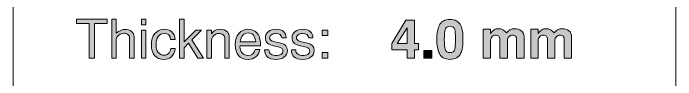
# Model space of a CAD drawing. Header units: inches. Extents: x 0.5 to 11.5, y -3.7 to -0.7.
# Drawn here: x 7.325 to 9.388, y -2.173 to -1.965 of the extents above; entities that cross this region are included whole.
import ezdxf

# ---------------------------------------------------------------- set-up
doc = ezdxf.new("R2010")
doc.units = ezdxf.units.IN
doc.header["$MEASUREMENT"] = 0
doc.layers.add('Layer 1', color=7, linetype='Continuous')

# ---------------------------------------------------------------- blocks, each defined once
blk = doc.blocks.new('block 24')
at = {"layer": 'Layer 1', "color": 240, "lineweight": 5, "true_color": 0xed1f24}
blk.add_lwpolyline([(7.6864, -3.738), (7.6864, -3.5506), (7.3255, -3.5505), (7.3255, -0.738), (9.388, -0.738), (9.388, -3.5505)], dxfattribs=at)
blk = doc.blocks.new('block 86')
at = {"layer": 'Layer 1', "true_color": 0xed1f24}
h = blk.add_hatch(color=240, dxfattribs=at)
h.dxf.hatch_style = 2
h.paths.add_polyline_path([(7.6175, -1.9979), (7.5779, -1.9979), (7.5779, -2.1056), (7.5622, -2.1056), (7.5622, -1.9979), (7.5222, -1.9979), (7.5222, -1.9841), (7.6175, -1.9841)])
h = blk.add_hatch(color=240, dxfattribs=at)
h.dxf.hatch_style = 2
edge = h.paths.add_edge_path()
edge.add_spline(control_points=[(7.7015, -2.1056), (7.7015, -2.1056), (7.6875, -2.1056), (7.6875, -2.1056), (7.6875, -2.1056), (7.6875, -2.0416), (7.6875, -2.0416), (7.6875, -2.0378), (7.6857, -2.0346), (7.6822, -2.0319), (7.6786, -2.0292), (7.6745, -2.0279), (7.6697, -2.0279), (7.6644, -2.0279), (7.6591, -2.0299), (7.6539, -2.0338), (7.6488, -2.0376), (7.6462, -2.0418), (7.6462, -2.0463), (7.6462, -2.0463), (7.6462, -2.1056), (7.6462, -2.1056), (7.6462, -2.1056), (7.6322, -2.1056), (7.6322, -2.1056), (7.6322, -2.1056), (7.6322, -1.9841), (7.6322, -1.9841), (7.6322, -1.9841), (7.6462, -1.9841), (7.6462, -1.9841), (7.6462, -1.9841), (7.6462, -2.0279), (7.6462, -2.0279), (7.6554, -2.0198), (7.6647, -2.0158), (7.6742, -2.0158), (7.6815, -2.0158), (7.6879, -2.0179), (7.6934, -2.0223), (7.6988, -2.0267), (7.7015, -2.0319), (7.7015, -2.0378), (7.7015, -2.0378), (7.7015, -2.1056), (7.7015, -2.1056)], knot_values=[0, 0, 0, 0, 1, 1, 1, 2, 2, 2, 3, 3, 3, 4, 4, 4, 5, 5, 5, 6, 6, 6, 7, 7, 7, 8, 8, 8, 9, 9, 9, 10, 10, 10, 11, 11, 11, 12, 12, 12, 13, 13, 13, 14, 14, 14, 15, 15, 15, 15], degree=3, periodic=1)
h = blk.add_hatch(color=240, dxfattribs=at)
h.dxf.hatch_style = 2
h.paths.add_polyline_path([(7.7384, -2.0014), (7.7244, -2.0014), (7.7244, -1.9841), (7.7384, -1.9841)])
h.paths.add_polyline_path([(7.7384, -2.1056), (7.7244, -2.1056), (7.7244, -2.0181), (7.7384, -2.0181)])
h = blk.add_hatch(color=240, dxfattribs=at)
h.dxf.hatch_style = 2
h.paths.add_polyline_path([(7.9173, -2.1056), (7.9, -2.1056), (7.8711, -2.0588), (7.8572, -2.0729), (7.8572, -2.1056), (7.8432, -2.1056), (7.8432, -1.9841), (7.8572, -1.9841), (7.8572, -2.0546), (7.894, -2.0181), (7.912, -2.0181), (7.8819, -2.0484)])
h = blk.add_hatch(color=240, dxfattribs=at)
h.dxf.hatch_style = 2
edge = h.paths.add_edge_path()
edge.add_spline(control_points=[(7.8299, -2.0754), (7.8286, -2.0876), (7.8242, -2.0966), (7.8167, -2.1024), (7.8107, -2.107), (7.8031, -2.1093), (7.7939, -2.1093), (7.782, -2.1093), (7.7726, -2.1053), (7.7657, -2.0972), (7.7588, -2.0893), (7.7554, -2.0783), (7.7554, -2.0642), (7.7554, -2.0496), (7.759, -2.0378), (7.7662, -2.0289), (7.7734, -2.02), (7.783, -2.0156), (7.795, -2.0156), (7.8044, -2.0156), (7.812, -2.018), (7.818, -2.0228), (7.8249, -2.0282), (7.8289, -2.0365), (7.8299, -2.0476), (7.8299, -2.0476), (7.8155, -2.0476), (7.8155, -2.0476), (7.8147, -2.0349), (7.8078, -2.0286), (7.7948, -2.0286), (7.7873, -2.0286), (7.7813, -2.0318), (7.7769, -2.0381), (7.7724, -2.0444), (7.7702, -2.0529), (7.7702, -2.0636), (7.7702, -2.0737), (7.7724, -2.0817), (7.7767, -2.0875), (7.7811, -2.0933), (7.787, -2.0963), (7.7944, -2.0963), (7.8003, -2.0963), (7.805, -2.0947), (7.8083, -2.0915), (7.8116, -2.0883), (7.8143, -2.083), (7.8163, -2.0754), (7.8163, -2.0754), (7.8299, -2.0754), (7.8299, -2.0754)], knot_values=[0, 0, 0, 0, 1, 1, 1, 2, 2, 2, 3, 3, 3, 4, 4, 4, 5, 5, 5, 6, 6, 6, 7, 7, 7, 8, 8, 8, 9, 9, 9, 10, 10, 10, 11, 11, 11, 12, 12, 12, 13, 13, 13, 14, 14, 14, 15, 15, 15, 16, 16, 16, 17, 17, 17, 17], degree=3, periodic=1)
h = blk.add_hatch(color=240, dxfattribs=at)
h.dxf.hatch_style = 2
edge = h.paths.add_edge_path()
edge.add_spline(control_points=[(7.998, -2.1056), (7.998, -2.1056), (7.984, -2.1056), (7.984, -2.1056), (7.984, -2.1056), (7.984, -2.0419), (7.984, -2.0419), (7.984, -2.0385), (7.9823, -2.0353), (7.9789, -2.0325), (7.9754, -2.0297), (7.9712, -2.0283), (7.9662, -2.0283), (7.9593, -2.0283), (7.9536, -2.0308), (7.9492, -2.0358), (7.9447, -2.0409), (7.9425, -2.0473), (7.9425, -2.0551), (7.9425, -2.0551), (7.9425, -2.1056), (7.9425, -2.1056), (7.9425, -2.1056), (7.9285, -2.1056), (7.9285, -2.1056), (7.9285, -2.1056), (7.9285, -2.0181), (7.9285, -2.0181), (7.9285, -2.0181), (7.9425, -2.0181), (7.9425, -2.0181), (7.9425, -2.0181), (7.9425, -2.0294), (7.9425, -2.0294), (7.9485, -2.0202), (7.9571, -2.0156), (7.9684, -2.0156), (7.979, -2.0156), (7.9869, -2.0183), (7.992, -2.0237), (7.996, -2.028), (7.998, -2.0333), (7.998, -2.0397), (7.998, -2.0397), (7.998, -2.1056), (7.998, -2.1056)], knot_values=[0, 0, 0, 0, 1, 1, 1, 2, 2, 2, 3, 3, 3, 4, 4, 4, 5, 5, 5, 6, 6, 6, 7, 7, 7, 8, 8, 8, 9, 9, 9, 10, 10, 10, 11, 11, 11, 12, 12, 12, 13, 13, 13, 14, 14, 14, 15, 15, 15, 15], degree=3, periodic=1)
h = blk.add_hatch(color=240, dxfattribs=at)
h.dxf.hatch_style = 2
edge = h.paths.add_edge_path()
edge.add_spline(control_points=[(8.0952, -2.0622), (8.0952, -2.0644), (8.0951, -2.0661), (8.095, -2.0674), (8.095, -2.0674), (8.0314, -2.0674), (8.0314, -2.0674), (8.0312, -2.0682), (8.0312, -2.0693), (8.0312, -2.0708), (8.0312, -2.0778), (8.0336, -2.0839), (8.0384, -2.0893), (8.0432, -2.0946), (8.049, -2.0972), (8.0556, -2.0972), (8.0671, -2.0972), (8.075, -2.0911), (8.0791, -2.0789), (8.0791, -2.0789), (8.0934, -2.0789), (8.0934, -2.0789), (8.0887, -2.0991), (8.0766, -2.1093), (8.0572, -2.1093), (8.03, -2.1093), (8.0164, -2.0935), (8.0164, -2.0619), (8.0164, -2.0484), (8.0201, -2.0373), (8.0275, -2.0286), (8.035, -2.0199), (8.0445, -2.0156), (8.0562, -2.0156), (8.0676, -2.0156), (8.0767, -2.0191), (8.0835, -2.0263), (8.0912, -2.0344), (8.0951, -2.0464), (8.0952, -2.0622)], knot_values=[0, 0, 0, 0, 1, 1, 1, 2, 2, 2, 3, 3, 3, 4, 4, 4, 5, 5, 5, 6, 6, 6, 7, 7, 7, 8, 8, 8, 9, 9, 9, 10, 10, 10, 11, 11, 11, 12, 12, 12, 13, 13, 13, 13], degree=3, periodic=1)
edge = h.paths.add_edge_path()
edge.add_spline(control_points=[(8.0804, -2.0551), (8.0786, -2.0363), (8.0707, -2.0269), (8.0568, -2.0269), (8.0423, -2.0269), (8.034, -2.0363), (8.0319, -2.0551), (8.0319, -2.0551), (8.0804, -2.0551), (8.0804, -2.0551)], knot_values=[0, 0, 0, 0, 1, 1, 1, 2, 2, 2, 3, 3, 3, 3], degree=3, periodic=1)
h = blk.add_hatch(color=240, dxfattribs=at)
h.dxf.hatch_style = 2
edge = h.paths.add_edge_path()
edge.add_spline(control_points=[(8.1789, -2.0816), (8.1789, -2.0901), (8.1755, -2.0969), (8.1689, -2.1018), (8.1623, -2.1068), (8.1539, -2.1093), (8.1437, -2.1093), (8.1307, -2.1093), (8.1214, -2.1066), (8.1159, -2.1014), (8.1111, -2.097), (8.1085, -2.0897), (8.108, -2.0798), (8.108, -2.0798), (8.1215, -2.0798), (8.1215, -2.0798), (8.1215, -2.0856), (8.1239, -2.0902), (8.1287, -2.0934), (8.1328, -2.0962), (8.1377, -2.0976), (8.1435, -2.0976), (8.1499, -2.0976), (8.155, -2.0964), (8.1591, -2.094), (8.1632, -2.0916), (8.1652, -2.0881), (8.1652, -2.0834), (8.1652, -2.0771), (8.1614, -2.0731), (8.1539, -2.0714), (8.1539, -2.0714), (8.132, -2.0662), (8.132, -2.0662), (8.1238, -2.0642), (8.118, -2.061), (8.1145, -2.0566), (8.1117, -2.0529), (8.1104, -2.0479), (8.1104, -2.0416), (8.1104, -2.0337), (8.1134, -2.0274), (8.1196, -2.0227), (8.1258, -2.0179), (8.134, -2.0156), (8.1442, -2.0156), (8.1537, -2.0156), (8.1612, -2.0179), (8.1667, -2.0225), (8.1721, -2.0271), (8.175, -2.0338), (8.1752, -2.0426), (8.1752, -2.0426), (8.1613, -2.0426), (8.1613, -2.0426), (8.161, -2.0333), (8.1545, -2.0286), (8.1419, -2.0286), (8.1372, -2.0286), (8.133, -2.0299), (8.1292, -2.0324), (8.1254, -2.035), (8.1235, -2.0382), (8.1235, -2.0421), (8.1235, -2.0474), (8.1276, -2.0511), (8.1359, -2.0531), (8.1359, -2.0531), (8.1585, -2.0586), (8.1585, -2.0586), (8.1721, -2.0619), (8.1789, -2.0696), (8.1789, -2.0816)], knot_values=[0, 0, 0, 0, 1, 1, 1, 2, 2, 2, 3, 3, 3, 4, 4, 4, 5, 5, 5, 6, 6, 6, 7, 7, 7, 8, 8, 8, 9, 9, 9, 10, 10, 10, 11, 11, 11, 12, 12, 12, 13, 13, 13, 14, 14, 14, 15, 15, 15, 16, 16, 16, 17, 17, 17, 18, 18, 18, 19, 19, 19, 20, 20, 20, 21, 21, 21, 22, 22, 22, 23, 23, 23, 24, 24, 24, 24], degree=3, periodic=1)
h = blk.add_hatch(color=240, dxfattribs=at)
h.dxf.hatch_style = 2
edge = h.paths.add_edge_path()
edge.add_spline(control_points=[(8.2622, -2.0816), (8.2622, -2.0901), (8.2589, -2.0969), (8.2523, -2.1018), (8.2457, -2.1068), (8.2372, -2.1093), (8.227, -2.1093), (8.214, -2.1093), (8.2047, -2.1066), (8.1992, -2.1014), (8.1944, -2.097), (8.1918, -2.0897), (8.1914, -2.0798), (8.1914, -2.0798), (8.2049, -2.0798), (8.2049, -2.0798), (8.2049, -2.0856), (8.2072, -2.0902), (8.212, -2.0934), (8.2161, -2.0962), (8.2211, -2.0976), (8.2269, -2.0976), (8.2332, -2.0976), (8.2384, -2.0964), (8.2424, -2.094), (8.2465, -2.0916), (8.2485, -2.0881), (8.2485, -2.0834), (8.2485, -2.0771), (8.2447, -2.0731), (8.2372, -2.0714), (8.2372, -2.0714), (8.2154, -2.0662), (8.2154, -2.0662), (8.2071, -2.0642), (8.2013, -2.061), (8.1979, -2.0566), (8.1951, -2.0529), (8.1937, -2.0479), (8.1937, -2.0416), (8.1937, -2.0337), (8.1968, -2.0274), (8.2029, -2.0227), (8.2091, -2.0179), (8.2173, -2.0156), (8.2275, -2.0156), (8.2371, -2.0156), (8.2446, -2.0179), (8.25, -2.0225), (8.2555, -2.0271), (8.2583, -2.0338), (8.2585, -2.0426), (8.2585, -2.0426), (8.2447, -2.0426), (8.2447, -2.0426), (8.2444, -2.0333), (8.2379, -2.0286), (8.2252, -2.0286), (8.2205, -2.0286), (8.2163, -2.0299), (8.2125, -2.0324), (8.2087, -2.035), (8.2069, -2.0382), (8.2069, -2.0421), (8.2069, -2.0474), (8.211, -2.0511), (8.2192, -2.0531), (8.2192, -2.0531), (8.2419, -2.0586), (8.2419, -2.0586), (8.2554, -2.0619), (8.2622, -2.0696), (8.2622, -2.0816)], knot_values=[0, 0, 0, 0, 1, 1, 1, 2, 2, 2, 3, 3, 3, 4, 4, 4, 5, 5, 5, 6, 6, 6, 7, 7, 7, 8, 8, 8, 9, 9, 9, 10, 10, 10, 11, 11, 11, 12, 12, 12, 13, 13, 13, 14, 14, 14, 15, 15, 15, 16, 16, 16, 17, 17, 17, 18, 18, 18, 19, 19, 19, 20, 20, 20, 21, 21, 21, 22, 22, 22, 23, 23, 23, 24, 24, 24, 24], degree=3, periodic=1)
h = blk.add_hatch(color=240, dxfattribs=at)
h.dxf.hatch_style = 2
h.paths.add_polyline_path([(8.3045, -2.0354), (8.2872, -2.0354), (8.2872, -2.0181), (8.3045, -2.0181)])
h.paths.add_polyline_path([(8.3045, -2.1056), (8.2872, -2.1056), (8.2872, -2.0883), (8.3045, -2.0883)])
at = {"layer": 'Layer 1', "lineweight": 0}
for points in [[(7.6175, -1.9979), (7.5779, -1.9979), (7.5779, -2.1056), (7.5622, -2.1056), (7.5622, -1.9979), (7.5222, -1.9979), (7.5222, -1.9841), (7.6175, -1.9841), (7.6175, -1.9979)], [(7.7384, -2.0014), (7.7244, -2.0014), (7.7244, -1.9841), (7.7384, -1.9841), (7.7384, -2.0014)], [(7.9173, -2.1056), (7.9, -2.1056), (7.8711, -2.0588), (7.8572, -2.0729), (7.8572, -2.1056), (7.8432, -2.1056), (7.8432, -1.9841), (7.8572, -1.9841), (7.8572, -2.0546), (7.894, -2.0181), (7.912, -2.0181), (7.8819, -2.0484), (7.9173, -2.1056)], [(7.7384, -2.1056), (7.7244, -2.1056), (7.7244, -2.0181), (7.7384, -2.0181), (7.7384, -2.1056)], [(8.3045, -2.0354), (8.2872, -2.0354), (8.2872, -2.0181), (8.3045, -2.0181), (8.3045, -2.0354)], [(8.3045, -2.1056), (8.2872, -2.1056), (8.2872, -2.0883), (8.3045, -2.0883), (8.3045, -2.1056)]]:
    blk.add_lwpolyline(points, dxfattribs=at)
for points, knots in [([(7.7015, -2.1056), (7.7015, -2.1056), (7.6875, -2.1056), (7.6875, -2.1056), (7.6875, -2.1056), (7.6875, -2.0416), (7.6875, -2.0416), (7.6875, -2.0378), (7.6857, -2.0346), (7.6822, -2.0319), (7.6786, -2.0292), (7.6745, -2.0279), (7.6697, -2.0279), (7.6644, -2.0279), (7.6591, -2.0299), (7.6539, -2.0338), (7.6488, -2.0376), (7.6462, -2.0418), (7.6462, -2.0463), (7.6462, -2.0463), (7.6462, -2.1056), (7.6462, -2.1056), (7.6462, -2.1056), (7.6322, -2.1056), (7.6322, -2.1056), (7.6322, -2.1056), (7.6322, -1.9841), (7.6322, -1.9841), (7.6322, -1.9841), (7.6462, -1.9841), (7.6462, -1.9841), (7.6462, -1.9841), (7.6462, -2.0279), (7.6462, -2.0279), (7.6554, -2.0198), (7.6647, -2.0158), (7.6742, -2.0158), (7.6815, -2.0158), (7.6879, -2.0179), (7.6934, -2.0223), (7.6988, -2.0267), (7.7015, -2.0319), (7.7015, -2.0378), (7.7015, -2.0378), (7.7015, -2.1056), (7.7015, -2.1056)], [0, 0, 0, 0, 1, 1, 1, 2, 2, 2, 3, 3, 3, 4, 4, 4, 5, 5, 5, 6, 6, 6, 7, 7, 7, 8, 8, 8, 9, 9, 9, 10, 10, 10, 11, 11, 11, 12, 12, 12, 13, 13, 13, 14, 14, 14, 15, 15, 15, 15]), ([(7.8299, -2.0754), (7.8286, -2.0876), (7.8242, -2.0966), (7.8167, -2.1024), (7.8107, -2.107), (7.8031, -2.1093), (7.7939, -2.1093), (7.782, -2.1093), (7.7726, -2.1053), (7.7657, -2.0972), (7.7588, -2.0893), (7.7554, -2.0783), (7.7554, -2.0642), (7.7554, -2.0496), (7.759, -2.0378), (7.7662, -2.0289), (7.7734, -2.02), (7.783, -2.0156), (7.795, -2.0156), (7.8044, -2.0156), (7.812, -2.018), (7.818, -2.0228), (7.8249, -2.0282), (7.8289, -2.0365), (7.8299, -2.0476), (7.8299, -2.0476), (7.8155, -2.0476), (7.8155, -2.0476), (7.8147, -2.0349), (7.8078, -2.0286), (7.7948, -2.0286), (7.7873, -2.0286), (7.7813, -2.0318), (7.7769, -2.0381), (7.7724, -2.0444), (7.7702, -2.0529), (7.7702, -2.0636), (7.7702, -2.0737), (7.7724, -2.0817), (7.7767, -2.0875), (7.7811, -2.0933), (7.787, -2.0963), (7.7944, -2.0963), (7.8003, -2.0963), (7.805, -2.0947), (7.8083, -2.0915), (7.8116, -2.0883), (7.8143, -2.083), (7.8163, -2.0754), (7.8163, -2.0754), (7.8299, -2.0754), (7.8299, -2.0754)], [0, 0, 0, 0, 1, 1, 1, 2, 2, 2, 3, 3, 3, 4, 4, 4, 5, 5, 5, 6, 6, 6, 7, 7, 7, 8, 8, 8, 9, 9, 9, 10, 10, 10, 11, 11, 11, 12, 12, 12, 13, 13, 13, 14, 14, 14, 15, 15, 15, 16, 16, 16, 17, 17, 17, 17]), ([(7.998, -2.1056), (7.998, -2.1056), (7.984, -2.1056), (7.984, -2.1056), (7.984, -2.1056), (7.984, -2.0419), (7.984, -2.0419), (7.984, -2.0385), (7.9823, -2.0353), (7.9789, -2.0325), (7.9754, -2.0297), (7.9712, -2.0283), (7.9662, -2.0283), (7.9593, -2.0283), (7.9536, -2.0308), (7.9492, -2.0358), (7.9447, -2.0409), (7.9425, -2.0473), (7.9425, -2.0551), (7.9425, -2.0551), (7.9425, -2.1056), (7.9425, -2.1056), (7.9425, -2.1056), (7.9285, -2.1056), (7.9285, -2.1056), (7.9285, -2.1056), (7.9285, -2.0181), (7.9285, -2.0181), (7.9285, -2.0181), (7.9425, -2.0181), (7.9425, -2.0181), (7.9425, -2.0181), (7.9425, -2.0294), (7.9425, -2.0294), (7.9485, -2.0202), (7.9571, -2.0156), (7.9684, -2.0156), (7.979, -2.0156), (7.9869, -2.0183), (7.992, -2.0237), (7.996, -2.028), (7.998, -2.0333), (7.998, -2.0397), (7.998, -2.0397), (7.998, -2.1056), (7.998, -2.1056)], [0, 0, 0, 0, 1, 1, 1, 2, 2, 2, 3, 3, 3, 4, 4, 4, 5, 5, 5, 6, 6, 6, 7, 7, 7, 8, 8, 8, 9, 9, 9, 10, 10, 10, 11, 11, 11, 12, 12, 12, 13, 13, 13, 14, 14, 14, 15, 15, 15, 15]), ([(8.0952, -2.0622), (8.0952, -2.0644), (8.0951, -2.0661), (8.095, -2.0674), (8.095, -2.0674), (8.0314, -2.0674), (8.0314, -2.0674), (8.0312, -2.0682), (8.0312, -2.0693), (8.0312, -2.0708), (8.0312, -2.0778), (8.0336, -2.0839), (8.0384, -2.0893), (8.0432, -2.0946), (8.049, -2.0972), (8.0556, -2.0972), (8.0671, -2.0972), (8.075, -2.0911), (8.0791, -2.0789), (8.0791, -2.0789), (8.0934, -2.0789), (8.0934, -2.0789), (8.0887, -2.0991), (8.0766, -2.1093), (8.0572, -2.1093), (8.03, -2.1093), (8.0164, -2.0935), (8.0164, -2.0619), (8.0164, -2.0484), (8.0201, -2.0373), (8.0275, -2.0286), (8.035, -2.0199), (8.0445, -2.0156), (8.0562, -2.0156), (8.0676, -2.0156), (8.0767, -2.0191), (8.0835, -2.0263), (8.0912, -2.0344), (8.0951, -2.0464), (8.0952, -2.0622)], [0, 0, 0, 0, 1, 1, 1, 2, 2, 2, 3, 3, 3, 4, 4, 4, 5, 5, 5, 6, 6, 6, 7, 7, 7, 8, 8, 8, 9, 9, 9, 10, 10, 10, 11, 11, 11, 12, 12, 12, 13, 13, 13, 13]), ([(8.1789, -2.0816), (8.1789, -2.0901), (8.1755, -2.0969), (8.1689, -2.1018), (8.1623, -2.1068), (8.1539, -2.1093), (8.1437, -2.1093), (8.1307, -2.1093), (8.1214, -2.1066), (8.1159, -2.1014), (8.1111, -2.097), (8.1085, -2.0897), (8.108, -2.0798), (8.108, -2.0798), (8.1215, -2.0798), (8.1215, -2.0798), (8.1215, -2.0856), (8.1239, -2.0902), (8.1287, -2.0934), (8.1328, -2.0962), (8.1377, -2.0976), (8.1435, -2.0976), (8.1499, -2.0976), (8.155, -2.0964), (8.1591, -2.094), (8.1632, -2.0916), (8.1652, -2.0881), (8.1652, -2.0834), (8.1652, -2.0771), (8.1614, -2.0731), (8.1539, -2.0714), (8.1539, -2.0714), (8.132, -2.0662), (8.132, -2.0662), (8.1238, -2.0642), (8.118, -2.061), (8.1145, -2.0566), (8.1117, -2.0529), (8.1104, -2.0479), (8.1104, -2.0416), (8.1104, -2.0337), (8.1134, -2.0274), (8.1196, -2.0227), (8.1258, -2.0179), (8.134, -2.0156), (8.1442, -2.0156), (8.1537, -2.0156), (8.1612, -2.0179), (8.1667, -2.0225), (8.1721, -2.0271), (8.175, -2.0338), (8.1752, -2.0426), (8.1752, -2.0426), (8.1613, -2.0426), (8.1613, -2.0426), (8.161, -2.0333), (8.1545, -2.0286), (8.1419, -2.0286), (8.1372, -2.0286), (8.133, -2.0299), (8.1292, -2.0324), (8.1254, -2.035), (8.1235, -2.0382), (8.1235, -2.0421), (8.1235, -2.0474), (8.1276, -2.0511), (8.1359, -2.0531), (8.1359, -2.0531), (8.1585, -2.0586), (8.1585, -2.0586), (8.1721, -2.0619), (8.1789, -2.0696), (8.1789, -2.0816)], [0, 0, 0, 0, 1, 1, 1, 2, 2, 2, 3, 3, 3, 4, 4, 4, 5, 5, 5, 6, 6, 6, 7, 7, 7, 8, 8, 8, 9, 9, 9, 10, 10, 10, 11, 11, 11, 12, 12, 12, 13, 13, 13, 14, 14, 14, 15, 15, 15, 16, 16, 16, 17, 17, 17, 18, 18, 18, 19, 19, 19, 20, 20, 20, 21, 21, 21, 22, 22, 22, 23, 23, 23, 24, 24, 24, 24]), ([(8.2622, -2.0816), (8.2622, -2.0901), (8.2589, -2.0969), (8.2523, -2.1018), (8.2457, -2.1068), (8.2372, -2.1093), (8.227, -2.1093), (8.214, -2.1093), (8.2047, -2.1066), (8.1992, -2.1014), (8.1944, -2.097), (8.1918, -2.0897), (8.1914, -2.0798), (8.1914, -2.0798), (8.2049, -2.0798), (8.2049, -2.0798), (8.2049, -2.0856), (8.2072, -2.0902), (8.212, -2.0934), (8.2161, -2.0962), (8.2211, -2.0976), (8.2269, -2.0976), (8.2332, -2.0976), (8.2384, -2.0964), (8.2424, -2.094), (8.2465, -2.0916), (8.2485, -2.0881), (8.2485, -2.0834), (8.2485, -2.0771), (8.2447, -2.0731), (8.2372, -2.0714), (8.2372, -2.0714), (8.2154, -2.0662), (8.2154, -2.0662), (8.2071, -2.0642), (8.2013, -2.061), (8.1979, -2.0566), (8.1951, -2.0529), (8.1937, -2.0479), (8.1937, -2.0416), (8.1937, -2.0337), (8.1968, -2.0274), (8.2029, -2.0227), (8.2091, -2.0179), (8.2173, -2.0156), (8.2275, -2.0156), (8.2371, -2.0156), (8.2446, -2.0179), (8.25, -2.0225), (8.2555, -2.0271), (8.2583, -2.0338), (8.2585, -2.0426), (8.2585, -2.0426), (8.2447, -2.0426), (8.2447, -2.0426), (8.2444, -2.0333), (8.2379, -2.0286), (8.2252, -2.0286), (8.2205, -2.0286), (8.2163, -2.0299), (8.2125, -2.0324), (8.2087, -2.035), (8.2069, -2.0382), (8.2069, -2.0421), (8.2069, -2.0474), (8.211, -2.0511), (8.2192, -2.0531), (8.2192, -2.0531), (8.2419, -2.0586), (8.2419, -2.0586), (8.2554, -2.0619), (8.2622, -2.0696), (8.2622, -2.0816)], [0, 0, 0, 0, 1, 1, 1, 2, 2, 2, 3, 3, 3, 4, 4, 4, 5, 5, 5, 6, 6, 6, 7, 7, 7, 8, 8, 8, 9, 9, 9, 10, 10, 10, 11, 11, 11, 12, 12, 12, 13, 13, 13, 14, 14, 14, 15, 15, 15, 16, 16, 16, 17, 17, 17, 18, 18, 18, 19, 19, 19, 20, 20, 20, 21, 21, 21, 22, 22, 22, 23, 23, 23, 24, 24, 24, 24]), ([(8.0804, -2.0551), (8.0786, -2.0363), (8.0707, -2.0269), (8.0568, -2.0269), (8.0423, -2.0269), (8.034, -2.0363), (8.0319, -2.0551), (8.0319, -2.0551), (8.0804, -2.0551), (8.0804, -2.0551)], [0, 0, 0, 0, 1, 1, 1, 2, 2, 2, 3, 3, 3, 3])]:
    blk.add_open_spline(points, degree=3, knots=knots, dxfattribs=at)
blk = doc.blocks.new('block 87')
at = {"layer": 'Layer 1', "true_color": 0xed1f24}
h = blk.add_hatch(color=240, dxfattribs=at)
h.dxf.hatch_style = 2
h.paths.add_polyline_path([(8.5873, -2.0796), (8.575, -2.0796), (8.575, -2.1056), (8.5517, -2.1056), (8.5517, -2.0796), (8.5043, -2.0796), (8.5043, -2.0598), (8.5478, -1.9874), (8.575, -1.9874), (8.575, -2.0602), (8.5873, -2.0602)])
h.paths.add_polyline_path([(8.5517, -2.0602), (8.5517, -2.0108), (8.521, -2.0602)])
h = blk.add_hatch(color=240, dxfattribs=at)
h.dxf.hatch_style = 2
edge = h.paths.add_edge_path()
edge.add_spline(control_points=[(8.7255, -2.0471), (8.7255, -2.0661), (8.7234, -2.0802), (8.7192, -2.0894), (8.713, -2.1027), (8.7016, -2.1094), (8.6852, -2.1094), (8.6687, -2.1094), (8.6573, -2.1027), (8.651, -2.0894), (8.6465, -2.08), (8.6442, -2.0659), (8.6442, -2.0471), (8.6442, -2.0283), (8.6465, -2.0142), (8.651, -2.0048), (8.6573, -1.9914), (8.6687, -1.9847), (8.6852, -1.9847), (8.7016, -1.9847), (8.713, -1.9914), (8.7192, -2.0048), (8.7234, -2.014), (8.7255, -2.0281), (8.7255, -2.0471)], knot_values=[0, 0, 0, 0, 1, 1, 1, 2, 2, 2, 3, 3, 3, 4, 4, 4, 5, 5, 5, 6, 6, 6, 7, 7, 7, 8, 8, 8, 8], degree=3, periodic=1)
edge = h.paths.add_edge_path()
edge.add_spline(control_points=[(8.7022, -2.0471), (8.7022, -2.0313), (8.7014, -2.021), (8.7, -2.0162), (8.6978, -2.0095), (8.6928, -2.0061), (8.6852, -2.0061), (8.6774, -2.0061), (8.6723, -2.0095), (8.67, -2.0162), (8.6683, -2.0213), (8.6675, -2.0315), (8.6675, -2.0471), (8.6675, -2.0626), (8.6684, -2.0729), (8.6702, -2.0779), (8.6724, -2.0847), (8.6774, -2.0881), (8.6852, -2.0881), (8.6928, -2.0881), (8.6978, -2.0847), (8.7, -2.0779), (8.7014, -2.0731), (8.7022, -2.0629), (8.7022, -2.0471)], knot_values=[0, 0, 0, 0, 1, 1, 1, 2, 2, 2, 3, 3, 3, 4, 4, 4, 5, 5, 5, 6, 6, 6, 7, 7, 7, 8, 8, 8, 8], degree=3, periodic=1)
h = blk.add_hatch(color=240, dxfattribs=at)
h.dxf.hatch_style = 2
edge = h.paths.add_edge_path()
edge.add_spline(control_points=[(8.9157, -2.1056), (8.9157, -2.1056), (8.8923, -2.1056), (8.8923, -2.1056), (8.8923, -2.1056), (8.8923, -2.0429), (8.8923, -2.0429), (8.8923, -2.041), (8.8913, -2.0392), (8.8893, -2.0374), (8.8868, -2.0351), (8.8833, -2.0339), (8.879, -2.0339), (8.8752, -2.0339), (8.8717, -2.0355), (8.8685, -2.0387), (8.8653, -2.0418), (8.8637, -2.0452), (8.8637, -2.0489), (8.8637, -2.0489), (8.8637, -2.1056), (8.8637, -2.1056), (8.8637, -2.1056), (8.8403, -2.1056), (8.8403, -2.1056), (8.8403, -2.1056), (8.8403, -2.0446), (8.8403, -2.0446), (8.8403, -2.0418), (8.8393, -2.0394), (8.8372, -2.0374), (8.8347, -2.0351), (8.8313, -2.0339), (8.827, -2.0339), (8.8228, -2.0339), (8.8192, -2.0354), (8.8162, -2.0384), (8.8132, -2.0414), (8.8117, -2.0449), (8.8117, -2.0488), (8.8117, -2.0488), (8.8117, -2.1056), (8.8117, -2.1056), (8.8117, -2.1056), (8.7883, -2.1056), (8.7883, -2.1056), (8.7883, -2.1056), (8.7883, -2.0153), (8.7883, -2.0153), (8.7883, -2.0153), (8.8117, -2.0153), (8.8117, -2.0153), (8.8117, -2.0153), (8.8117, -2.0284), (8.8117, -2.0284), (8.8158, -2.0229), (8.8196, -2.019), (8.8231, -2.0169), (8.8266, -2.0148), (8.8307, -2.0138), (8.8355, -2.0138), (8.8458, -2.0138), (8.8543, -2.0181), (8.861, -2.0269), (8.867, -2.0181), (8.8754, -2.0138), (8.8862, -2.0138), (8.895, -2.0138), (8.9019, -2.0159), (8.907, -2.0201), (8.9128, -2.0246), (8.9157, -2.0314), (8.9157, -2.0404), (8.9157, -2.0404), (8.9157, -2.1056), (8.9157, -2.1056)], knot_values=[0, 0, 0, 0, 1, 1, 1, 2, 2, 2, 3, 3, 3, 4, 4, 4, 5, 5, 5, 6, 6, 6, 7, 7, 7, 8, 8, 8, 9, 9, 9, 10, 10, 10, 11, 11, 11, 12, 12, 12, 13, 13, 13, 14, 14, 14, 15, 15, 15, 16, 16, 16, 17, 17, 17, 18, 18, 18, 19, 19, 19, 20, 20, 20, 21, 21, 21, 22, 22, 22, 23, 23, 23, 24, 24, 24, 25, 25, 25, 25], degree=3, periodic=1)
h = blk.add_hatch(color=240, dxfattribs=at)
h.dxf.hatch_style = 2
edge = h.paths.add_edge_path()
edge.add_spline(control_points=[(9.0638, -2.1056), (9.0638, -2.1056), (9.0405, -2.1056), (9.0405, -2.1056), (9.0405, -2.1056), (9.0405, -2.0429), (9.0405, -2.0429), (9.0405, -2.041), (9.0395, -2.0392), (9.0375, -2.0374), (9.035, -2.0351), (9.0315, -2.0339), (9.0272, -2.0339), (9.0234, -2.0339), (9.0199, -2.0355), (9.0167, -2.0387), (9.0135, -2.0418), (9.0118, -2.0452), (9.0118, -2.0489), (9.0118, -2.0489), (9.0118, -2.1056), (9.0118, -2.1056), (9.0118, -2.1056), (8.9885, -2.1056), (8.9885, -2.1056), (8.9885, -2.1056), (8.9885, -2.0446), (8.9885, -2.0446), (8.9885, -2.0418), (8.9875, -2.0394), (8.9853, -2.0374), (8.9829, -2.0351), (8.9795, -2.0339), (8.9752, -2.0339), (8.971, -2.0339), (8.9673, -2.0354), (8.9643, -2.0384), (8.9613, -2.0414), (8.9598, -2.0449), (8.9598, -2.0488), (8.9598, -2.0488), (8.9598, -2.1056), (8.9598, -2.1056), (8.9598, -2.1056), (8.9365, -2.1056), (8.9365, -2.1056), (8.9365, -2.1056), (8.9365, -2.0153), (8.9365, -2.0153), (8.9365, -2.0153), (8.9598, -2.0153), (8.9598, -2.0153), (8.9598, -2.0153), (8.9598, -2.0284), (8.9598, -2.0284), (8.964, -2.0229), (8.9678, -2.019), (8.9713, -2.0169), (8.9748, -2.0148), (8.9789, -2.0138), (8.9837, -2.0138), (8.994, -2.0138), (9.0025, -2.0181), (9.0092, -2.0269), (9.0152, -2.0181), (9.0236, -2.0138), (9.0343, -2.0138), (9.0431, -2.0138), (9.0501, -2.0159), (9.0552, -2.0201), (9.061, -2.0246), (9.0638, -2.0314), (9.0638, -2.0404), (9.0638, -2.0404), (9.0638, -2.1056), (9.0638, -2.1056)], knot_values=[0, 0, 0, 0, 1, 1, 1, 2, 2, 2, 3, 3, 3, 4, 4, 4, 5, 5, 5, 6, 6, 6, 7, 7, 7, 8, 8, 8, 9, 9, 9, 10, 10, 10, 11, 11, 11, 12, 12, 12, 13, 13, 13, 14, 14, 14, 15, 15, 15, 16, 16, 16, 17, 17, 17, 18, 18, 18, 19, 19, 19, 20, 20, 20, 21, 21, 21, 22, 22, 22, 23, 23, 23, 24, 24, 24, 25, 25, 25, 25], degree=3, periodic=1)
h = blk.add_hatch(color=240, dxfattribs=at)
h.dxf.hatch_style = 2
h.paths.add_polyline_path([(8.6285, -2.1056), (8.6035, -2.1056), (8.6035, -2.0813), (8.6285, -2.0813)])
at = {"layer": 'Layer 1', "lineweight": 0}
for points in [[(8.5873, -2.0796), (8.575, -2.0796), (8.575, -2.1056), (8.5517, -2.1056), (8.5517, -2.0796), (8.5043, -2.0796), (8.5043, -2.0598), (8.5478, -1.9874), (8.575, -1.9874), (8.575, -2.0602), (8.5873, -2.0602), (8.5873, -2.0796)], [(8.5517, -2.0602), (8.5517, -2.0108), (8.521, -2.0602), (8.5517, -2.0602)], [(8.6285, -2.1056), (8.6035, -2.1056), (8.6035, -2.0813), (8.6285, -2.0813), (8.6285, -2.1056)]]:
    blk.add_lwpolyline(points, dxfattribs=at)
for points, knots in [([(8.7255, -2.0471), (8.7255, -2.0661), (8.7234, -2.0802), (8.7192, -2.0894), (8.713, -2.1027), (8.7016, -2.1094), (8.6852, -2.1094), (8.6687, -2.1094), (8.6573, -2.1027), (8.651, -2.0894), (8.6465, -2.08), (8.6442, -2.0659), (8.6442, -2.0471), (8.6442, -2.0283), (8.6465, -2.0142), (8.651, -2.0048), (8.6573, -1.9914), (8.6687, -1.9847), (8.6852, -1.9847), (8.7016, -1.9847), (8.713, -1.9914), (8.7192, -2.0048), (8.7234, -2.014), (8.7255, -2.0281), (8.7255, -2.0471)], [0, 0, 0, 0, 1, 1, 1, 2, 2, 2, 3, 3, 3, 4, 4, 4, 5, 5, 5, 6, 6, 6, 7, 7, 7, 8, 8, 8, 8]), ([(8.7022, -2.0471), (8.7022, -2.0313), (8.7014, -2.021), (8.7, -2.0162), (8.6978, -2.0095), (8.6928, -2.0061), (8.6852, -2.0061), (8.6774, -2.0061), (8.6723, -2.0095), (8.67, -2.0162), (8.6683, -2.0213), (8.6675, -2.0315), (8.6675, -2.0471), (8.6675, -2.0626), (8.6684, -2.0729), (8.6702, -2.0779), (8.6724, -2.0847), (8.6774, -2.0881), (8.6852, -2.0881), (8.6928, -2.0881), (8.6978, -2.0847), (8.7, -2.0779), (8.7014, -2.0731), (8.7022, -2.0629), (8.7022, -2.0471)], [0, 0, 0, 0, 1, 1, 1, 2, 2, 2, 3, 3, 3, 4, 4, 4, 5, 5, 5, 6, 6, 6, 7, 7, 7, 8, 8, 8, 8]), ([(8.9157, -2.1056), (8.9157, -2.1056), (8.8923, -2.1056), (8.8923, -2.1056), (8.8923, -2.1056), (8.8923, -2.0429), (8.8923, -2.0429), (8.8923, -2.041), (8.8913, -2.0392), (8.8893, -2.0374), (8.8868, -2.0351), (8.8833, -2.0339), (8.879, -2.0339), (8.8752, -2.0339), (8.8717, -2.0355), (8.8685, -2.0387), (8.8653, -2.0418), (8.8637, -2.0452), (8.8637, -2.0489), (8.8637, -2.0489), (8.8637, -2.1056), (8.8637, -2.1056), (8.8637, -2.1056), (8.8403, -2.1056), (8.8403, -2.1056), (8.8403, -2.1056), (8.8403, -2.0446), (8.8403, -2.0446), (8.8403, -2.0418), (8.8393, -2.0394), (8.8372, -2.0374), (8.8347, -2.0351), (8.8313, -2.0339), (8.827, -2.0339), (8.8228, -2.0339), (8.8192, -2.0354), (8.8162, -2.0384), (8.8132, -2.0414), (8.8117, -2.0449), (8.8117, -2.0488), (8.8117, -2.0488), (8.8117, -2.1056), (8.8117, -2.1056), (8.8117, -2.1056), (8.7883, -2.1056), (8.7883, -2.1056), (8.7883, -2.1056), (8.7883, -2.0153), (8.7883, -2.0153), (8.7883, -2.0153), (8.8117, -2.0153), (8.8117, -2.0153), (8.8117, -2.0153), (8.8117, -2.0284), (8.8117, -2.0284), (8.8158, -2.0229), (8.8196, -2.019), (8.8231, -2.0169), (8.8266, -2.0148), (8.8307, -2.0138), (8.8355, -2.0138), (8.8458, -2.0138), (8.8543, -2.0181), (8.861, -2.0269), (8.867, -2.0181), (8.8754, -2.0138), (8.8862, -2.0138), (8.895, -2.0138), (8.9019, -2.0159), (8.907, -2.0201), (8.9128, -2.0246), (8.9157, -2.0314), (8.9157, -2.0404), (8.9157, -2.0404), (8.9157, -2.1056), (8.9157, -2.1056)], [0, 0, 0, 0, 1, 1, 1, 2, 2, 2, 3, 3, 3, 4, 4, 4, 5, 5, 5, 6, 6, 6, 7, 7, 7, 8, 8, 8, 9, 9, 9, 10, 10, 10, 11, 11, 11, 12, 12, 12, 13, 13, 13, 14, 14, 14, 15, 15, 15, 16, 16, 16, 17, 17, 17, 18, 18, 18, 19, 19, 19, 20, 20, 20, 21, 21, 21, 22, 22, 22, 23, 23, 23, 24, 24, 24, 25, 25, 25, 25]), ([(9.0638, -2.1056), (9.0638, -2.1056), (9.0405, -2.1056), (9.0405, -2.1056), (9.0405, -2.1056), (9.0405, -2.0429), (9.0405, -2.0429), (9.0405, -2.041), (9.0395, -2.0392), (9.0375, -2.0374), (9.035, -2.0351), (9.0315, -2.0339), (9.0272, -2.0339), (9.0234, -2.0339), (9.0199, -2.0355), (9.0167, -2.0387), (9.0135, -2.0418), (9.0118, -2.0452), (9.0118, -2.0489), (9.0118, -2.0489), (9.0118, -2.1056), (9.0118, -2.1056), (9.0118, -2.1056), (8.9885, -2.1056), (8.9885, -2.1056), (8.9885, -2.1056), (8.9885, -2.0446), (8.9885, -2.0446), (8.9885, -2.0418), (8.9875, -2.0394), (8.9853, -2.0374), (8.9829, -2.0351), (8.9795, -2.0339), (8.9752, -2.0339), (8.971, -2.0339), (8.9673, -2.0354), (8.9643, -2.0384), (8.9613, -2.0414), (8.9598, -2.0449), (8.9598, -2.0488), (8.9598, -2.0488), (8.9598, -2.1056), (8.9598, -2.1056), (8.9598, -2.1056), (8.9365, -2.1056), (8.9365, -2.1056), (8.9365, -2.1056), (8.9365, -2.0153), (8.9365, -2.0153), (8.9365, -2.0153), (8.9598, -2.0153), (8.9598, -2.0153), (8.9598, -2.0153), (8.9598, -2.0284), (8.9598, -2.0284), (8.964, -2.0229), (8.9678, -2.019), (8.9713, -2.0169), (8.9748, -2.0148), (8.9789, -2.0138), (8.9837, -2.0138), (8.994, -2.0138), (9.0025, -2.0181), (9.0092, -2.0269), (9.0152, -2.0181), (9.0236, -2.0138), (9.0343, -2.0138), (9.0431, -2.0138), (9.0501, -2.0159), (9.0552, -2.0201), (9.061, -2.0246), (9.0638, -2.0314), (9.0638, -2.0404), (9.0638, -2.0404), (9.0638, -2.1056), (9.0638, -2.1056)], [0, 0, 0, 0, 1, 1, 1, 2, 2, 2, 3, 3, 3, 4, 4, 4, 5, 5, 5, 6, 6, 6, 7, 7, 7, 8, 8, 8, 9, 9, 9, 10, 10, 10, 11, 11, 11, 12, 12, 12, 13, 13, 13, 14, 14, 14, 15, 15, 15, 16, 16, 16, 17, 17, 17, 18, 18, 18, 19, 19, 19, 20, 20, 20, 21, 21, 21, 22, 22, 22, 23, 23, 23, 24, 24, 24, 25, 25, 25, 25])]:
    blk.add_open_spline(points, degree=3, knots=knots, dxfattribs=at)
blk = doc.blocks.new('block 85')
at = {"layer": 'Layer 1'}
for name in ['block 86', 'block 87']:
    blk.add_blockref(name, (0, 0), dxfattribs=at)
blk = doc.blocks.new('block 81')
at = {"layer": 'Layer 1'}
blk.add_blockref('block 85', (0, 0), dxfattribs=at)

msp = doc.modelspace()

# ---------------------------------------------------------------- block references
at = {"layer": 'Layer 1'}
for name in ['block 24', 'block 81']:
    msp.add_blockref(name, (0, 0), dxfattribs=at)

doc.saveas('drawing.dxf')
